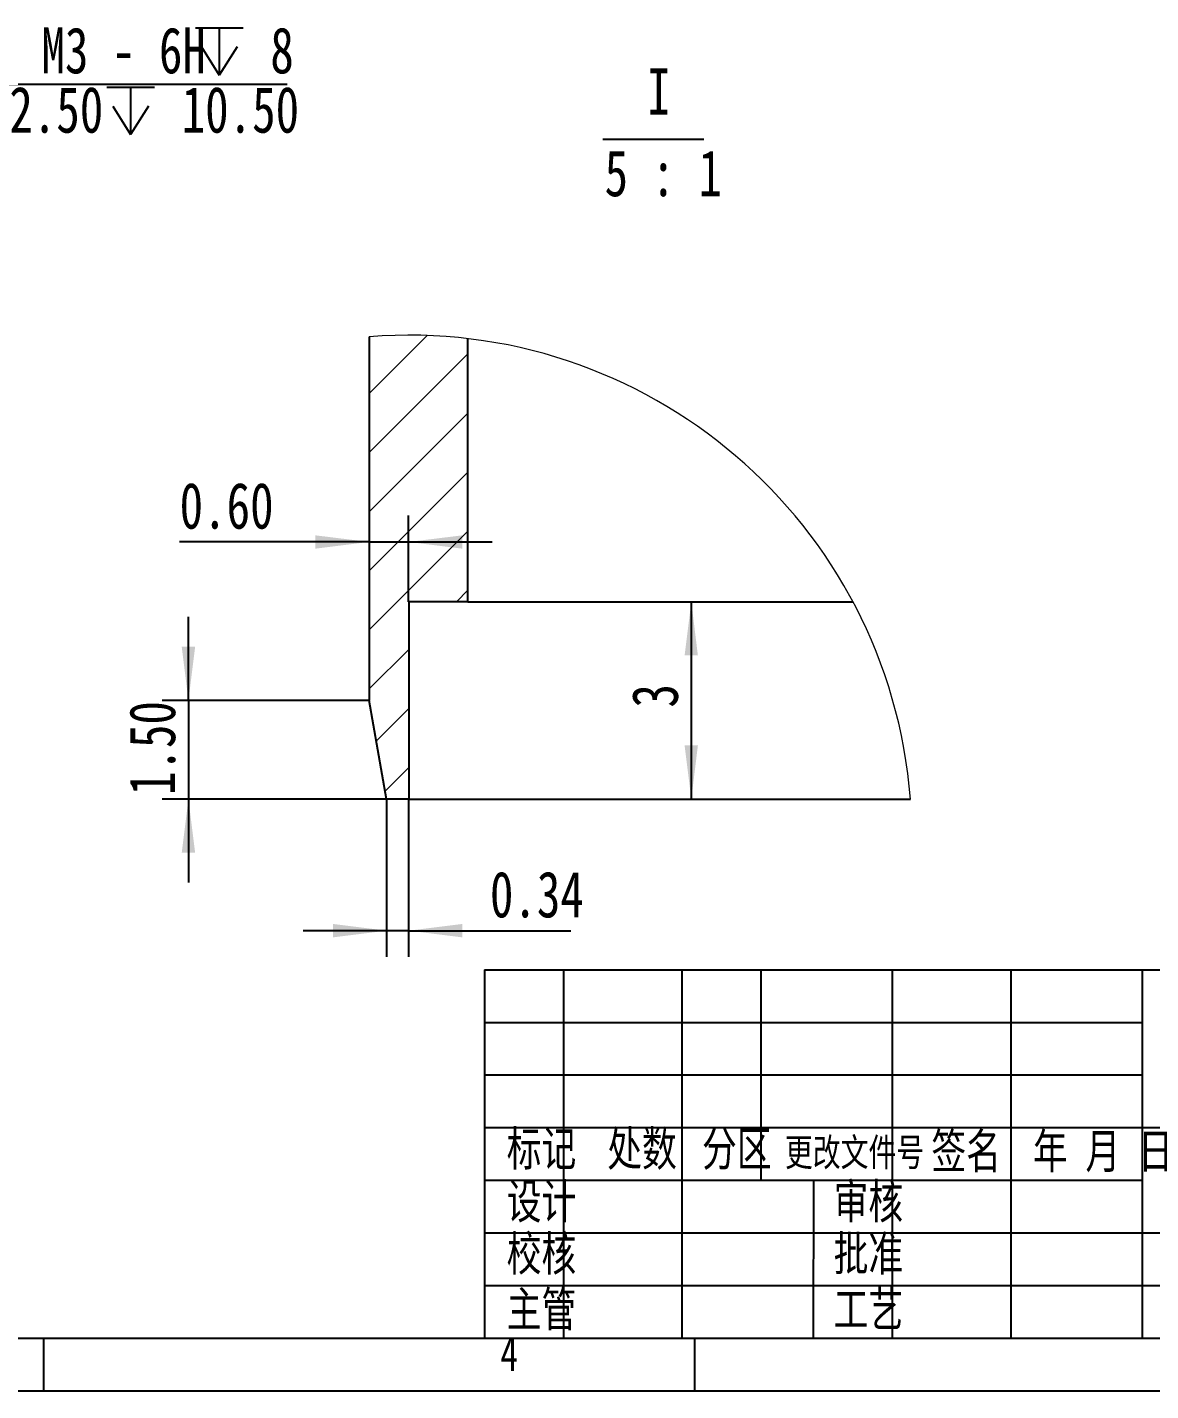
# Model space of a CAD drawing. Header units: millimetres. Extents: x 0 to 297, y 0 to 210.
# Drawn here: x 147.2 to 232.6, y 0.2 to 103.8 of the extents above; entities that cross this region are included whole.
import ezdxf

# ---------------------------------------------------------------- set-up
doc = ezdxf.new("R2010")
doc.units = ezdxf.units.MM
doc.layers.add('图框', color=7, linetype='Continuous')
doc.styles.add('SLDTEXTSTYLE0', font='HYSWLONGFANGSONG.TTF', dxfattribs={"bigfont": 'bigfont'})
doc.styles.add('SLDTEXTSTYLE1', font='HYSWLONGFANGSONG.TTF')
doc.dimstyles.new('SLDDIMSTYLE10', dxfattribs={"dimtxt": 3.5, "dimasz": 4.08, "dimexe": 0, "dimexo": 0.0625, "dimgap": 0.875, "dimtad": 2, "dimlfac": 0.2, "dimrnd": 1e-09, "dimzin": 0, "dimdsep": 46, "dimtxsty": 'SLDTEXTSTYLE1', "dimsah": 1, "dimcen": 0.09, "dimadec": 0, "dimazin": 0, "dimtfac": 1, "dimtmove": 0, "dimatfit": 0, "dimfxl": 0, "dimfrac": 2, "dimtolj": 1, "dimtzin": 12, "dimarcsym": 0})
doc.dimstyles.new('SLDDIMSTYLE11', dxfattribs={"dimtxt": 3.5, "dimasz": 4.08, "dimexe": 0, "dimexo": 0.0625, "dimgap": 0.875, "dimtad": 2, "dimlfac": 0.2, "dimrnd": 1e-09, "dimzin": 12, "dimdsep": 46, "dimtxsty": 'SLDTEXTSTYLE1', "dimsah": 1, "dimcen": 0.09, "dimadec": 0, "dimazin": 3, "dimtfac": 1, "dimtmove": 0, "dimatfit": 0, "dimfxl": 0, "dimfrac": 2, "dimtolj": 1, "dimtzin": 12, "dimarcsym": 0})
doc.dimstyles.new('SLDDIMSTYLE5', dxfattribs={"dimtxt": 3.5, "dimasz": 4.08, "dimexe": 0, "dimexo": 0.0625, "dimgap": 0.875, "dimtad": 0, "dimtih": 1, "dimtoh": 1, "dimdec": 6, "dimrnd": 1e-09, "dimzin": 12, "dimdsep": 46, "dimtxsty": 'SLDTEXTSTYLE1', "dimblk1": 'NONE', "dimsah": 1, "dimcen": 0, "dimadec": 0, "dimazin": 3, "dimtfac": 1, "dimtmove": 0, "dimatfit": 3, "dimldrblk": 'NONE', "dimfxl": 0, "dimfrac": 2, "dimtolj": 1, "dimtzin": 12, "dimarcsym": 0})
doc.dimstyles.new('SLDDIMSTYLE8', dxfattribs={"dimtxt": 3.5, "dimasz": 4.08, "dimexe": 0, "dimexo": 0.0625, "dimgap": 0.875, "dimtad": 2, "dimlfac": 0.2, "dimrnd": 1e-09, "dimdsep": 46, "dimtxsty": 'SLDTEXTSTYLE1', "dimsah": 1, "dimcen": 0.09, "dimadec": 0, "dimazin": 2, "dimtfac": 1, "dimtmove": 0, "dimatfit": 0, "dimfxl": 0, "dimfrac": 2, "dimtolj": 1, "dimtzin": 12, "dimarcsym": 0})
doc.dimstyles.new('SLDDIMSTYLE9', dxfattribs={"dimtxt": 3.5, "dimasz": 4.08, "dimexe": 0, "dimexo": 0.0625, "dimgap": 0.875, "dimtad": 2, "dimlfac": 0.2, "dimrnd": 1e-09, "dimzin": 4, "dimdsep": 46, "dimtxsty": 'SLDTEXTSTYLE1', "dimsah": 1, "dimcen": 0.09, "dimadec": 0, "dimazin": 1, "dimtfac": 1, "dimtmove": 0, "dimatfit": 0, "dimfxl": 0, "dimfrac": 2, "dimtolj": 1, "dimtzin": 12, "dimarcsym": 0})

# ---------------------------------------------------------------- blocks, each defined once
blk = doc.blocks.new('SW_SYMBOL_HOLE_DEPTH')
at = {"layer": '图框', "color": 0}
for p, q in [((0, 875), (800, 875)), ((400, 875), (400, 75)), ((100, 555), (400, 75)), ((700, 555), (400, 75))]:
    blk.add_line(p, q, dxfattribs=at)
blk = doc.blocks.new('_D_8')
at = {"layer": '图框'}
for p, q in [((128.15, 82.82), (137.8, 99.51)), ((137.8, 99.51), (166.99, 99.51)), ((126.9, 80.65), (128.15, 82.82))]:
    blk.add_line(p, q, dxfattribs=at)
blk.add_solid([(128.15, 82.82), (130.63, 86.1), (129.75, 86.6)], dxfattribs=at)
at = {"layer": '图框', "xscale": 0.004511737089201878, "yscale": 0.004511737089201878, "zscale": 0.004511737089201878}
for p in [(160.03, 99.84), (153.29, 95.33)]:
    blk.add_blockref('SW_SYMBOL_HOLE_DEPTH', p, dxfattribs=at)
at = {"layer": '图框', "char_height": 3.5, "attachment_point": 1, "style": 'SLDTEXTSTYLE1'}
for s, insert in [('4 x  M3 - 6H ', (139.39, 103.83)), (' 8', (163.93, 103.83)), ('%%c', (139.98, 99.33)), (' 2.50 ', (144.09, 99.32)), (' 10.50', (157.19, 99.32))]:
    blk.add_mtext(s, dxfattribs=dict(at, insert=insert))
blk = doc.blocks.new('_NONE')
blk = doc.blocks.new('SW_HATCH_0')
at = {"color": 0, "linetype": 'Continuous', "lineweight": 18}
for p, q in [((0, 0), (-4.41, -4.41)), ((3.09, -1.4), (-4.41, -8.9)), ((3.09, -5.89), (-4.41, -13.39)), ((3.09, -10.38), (-4.41, -17.88)), ((3.09, -14.87), (-4.41, -22.37)), ((3.09, -19.36), (2.21, -20.24)), ((-1.41, -23.86), (-4.41, -26.86)), ((-1.41, -28.35), (-3.87, -30.81)), ((-1.41, -32.84), (-3.2, -34.63))]:
    blk.add_line(p, q, dxfattribs=at)
blk = doc.blocks.new('_D_16')
at = {"layer": '图框'}
for p, q in [((174.56, 45.16), (174.56, 33.16)), ((176.23, 45.16), (176.23, 33.16)), ((174.56, 35.16), (168.21, 35.16)), ((176.23, 35.16), (174.56, 35.16)), ((176.23, 35.16), (188.55, 35.16))]:
    blk.add_line(p, q, dxfattribs=at)
for points in [[(174.56, 35.16), (170.48, 35.67), (170.48, 34.65)], [(176.23, 35.16), (180.31, 34.65), (180.31, 35.67)]]:
    blk.add_solid(points, dxfattribs=at)
at = {"layer": '图框', "insert": (182.41, 39.67), "char_height": 3.5, "attachment_point": 1, "style": 'SLDTEXTSTYLE1'}
blk.add_mtext('0.34', dxfattribs=at)
blk = doc.blocks.new('_D_17')
at = {"layer": '图框'}
for p, q in [((159.49, 52.66), (159.49, 59.01)), ((173.23, 52.66), (157.49, 52.66)), ((159.49, 52.66), (159.49, 45.16)), ((174.56, 45.16), (157.49, 45.16)), ((159.49, 45.16), (159.49, 38.81))]:
    blk.add_line(p, q, dxfattribs=at)
for points in [[(159.49, 52.66), (160, 56.74), (158.98, 56.74)], [(159.49, 45.16), (158.98, 41.08), (160, 41.08)]]:
    blk.add_solid(points, dxfattribs=at)
at = {"layer": '图框', "insert": (154.98, 45.47), "char_height": 3.5, "attachment_point": 1, "rotation": 90, "style": 'SLDTEXTSTYLE1'}
blk.add_mtext('1.50', dxfattribs=at)
blk = doc.blocks.new('_D_18')
at = {"layer": '图框'}
for p, q in [((176.23, 60.16), (176.23, 66.71)), ((173.23, 64.71), (158.82, 64.71)), ((173.23, 64.71), (176.23, 64.71)), ((176.23, 64.71), (182.58, 64.71))]:
    blk.add_line(p, q, dxfattribs=at)
for points in [[(173.23, 64.71), (169.15, 65.21), (169.15, 64.2)], [(176.23, 64.71), (180.31, 64.2), (180.31, 65.21)]]:
    blk.add_solid(points, dxfattribs=at)
at = {"layer": '图框', "insert": (158.82, 69.22), "char_height": 3.5, "attachment_point": 1, "style": 'SLDTEXTSTYLE1'}
blk.add_mtext('0.60', dxfattribs=at)
blk = doc.blocks.new('_D_19')
at = {"layer": '图框'}
for p, q in [((180.73, 60.16), (199.72, 60.16)), ((197.72, 60.16), (197.72, 45.16)), ((176.23, 45.16), (199.72, 45.16))]:
    blk.add_line(p, q, dxfattribs=at)
for points in [[(197.72, 60.16), (197.21, 56.08), (198.22, 56.08)], [(197.72, 45.16), (198.22, 49.24), (197.21, 49.24)]]:
    blk.add_solid(points, dxfattribs=at)
at = {"layer": '图框', "insert": (193.2, 52.12), "char_height": 3.5, "attachment_point": 1, "rotation": 90, "style": 'SLDTEXTSTYLE1'}
blk.add_mtext('3', dxfattribs=at)
blk = doc.blocks.new('SW_NOTE_3')
at = {"layer": '图框', "color": 0}
blk.add_line((-3.59, -0.86), (4.08, -0.86), dxfattribs=at)
at = {"layer": '图框', "color": 0, "char_height": 3.5, "attachment_point": 2, "style": 'SLDTEXTSTYLE1'}
for s, insert in [('I', (0.66, 4.51)), ('5 : 1', (1, -1.7))]:
    blk.add_mtext(s, dxfattribs=dict(at, insert=insert))

msp = doc.modelspace()

# ---------------------------------------------------------------- linework, layer by layer
at = {"color": 7, "linetype": 'Continuous', "lineweight": 25}
for p, q in [((173.2338615, 80.3055891), (173.2338615, 52.6614019)), ((180.7338627, 60.1614078), (180.7338627, 80.1578534)), ((176.2338611, 60.1614078), (176.2338611, 45.1614053)), ((180.7338627, 60.1614078), (176.2338611, 60.1614078)), ((180.7338627, 60.1614078), (209.9999354, 60.1614078)), ((174.5563116, 45.1614053), (173.2338615, 52.6614019)), ((176.2338611, 45.1614053), (174.5563116, 45.1614053)), ((176.2338611, 45.1614053), (214.3819094, 45.1614053))]:
    msp.add_line(p, q, dxfattribs=at)
at = {"color": 7, "linetype": 'Continuous', "lineweight": 18}
msp.add_arc((176.2338647, 42.1572149), 38.2661531, 4.50279763, 94.496508622, dxfattribs=at)
at = {"layer": '图框', "lineweight": 25}
for p, q in [((182, 32.1898854), (182, 4.1898854)), ((182, 32.1898854), (293, 32.1898854)), ((188, 32.1898854), (188, 4.1898854)), ((197, 32.1898854), (197, 25.1898854)), ((203, 32.1898854), (203, 16.1898854)), ((213, 32.1898854), (213, 4.1898854)), ((222, 32.1898854), (222, 4.1898854)), ((232, 32.1898854), (232, 4.1898854)), ((197, 25.1898854), (197, 4.1898854)), ((182, 20.1898854), (293, 20.1898854)), ((182, 16.1898854), (232, 16.1898854)), ((207, 16.1898854), (206.9955958, 4.1898854)), ((182, 12.1898854), (293, 12.1898854)), ((182, 8.1898854), (209.8897139, 8.1898854)), ((209.8897139, 8.1898854), (293, 8.1898854)), ((0, 4.1898854), (293, 4.1898854)), ((148.5, 0.1898854), (148.5, 4.1898854))]:
    msp.add_line(p, q, dxfattribs=at)
at = {"layer": '图框'}
for p, q in [((182, 28.1898854), (232, 28.1898854)), ((182, 24.1898854), (232, 24.1898854)), ((198, 0.1898854), (198, 4.1898854)), ((0, 0.1898854), (297, 0.1898854))]:
    msp.add_line(p, q, dxfattribs=at)

# ---------------------------------------------------------------- block references
at = {"color": 7, "linetype": 'Continuous', "lineweight": 18}
msp.add_blockref('SW_HATCH_0', (177.6474038, 80.3972499), dxfattribs=at)
at = {"layer": '图框'}
msp.add_blockref('SW_NOTE_3', (194.5911885, 96.1896902), dxfattribs=at)

# ---------------------------------------------------------------- texts
at = {"layer": '图框', "attachment_point": 2}
for s, insert, char_height, style in [('标记', (186.3293911, 19.9220239), 2.64583333, 'SLDTEXTSTYLE0'), ('处\\M+19094', (193.975889, 19.9220239), 2.64583333, 'SLDTEXTSTYLE0'), ('\\M+195AA\\M+18BE6', (201.178539, 19.9220239), 2.645833333, 'SLDTEXTSTYLE0'), ('\\M+18D58\\M+189FC\\M+195B6\\M+18C8F\\M+18D86', (210.1291624, 19.3780635), 2.116666667, 'SLDTEXTSTYLE0'), ('签\\M+196BC', (218.6157133, 19.7313853), 2.64583333, 'SLDTEXTSTYLE0'), ('\\M+1944E \\M+18C8E \\M+193FA', (229.0076642, 19.7313853), 2.645833333, 'SLDTEXTSTYLE0'), ('设计', (186.3293911, 15.9155015), 2.64583333, 'SLDTEXTSTYLE0'), ('审\\M+18A6A', (211.1836143, 15.9155015), 2.64583333, 'SLDTEXTSTYLE0'), ('\\M+18D5A\\M+18A6A', (186.3293911, 11.955898), 2.645833333, 'SLDTEXTSTYLE0'), ('\\M+194E1\\M+18F79', (211.1836143, 11.955898), 2.645833333, 'SLDTEXTSTYLE0'), ('\\M+18EE5\\M+18AC7', (186.3293911, 7.7093879), 2.645833333, 'SLDTEXTSTYLE0'), ('\\M+18D48艺', (211.1836143, 7.7093879), 2.64583333, 'SLDTEXTSTYLE0'), ('4', (183.8748264, 4.3256269), 2.6458333, 'SLDTEXTSTYLE1')]:
    msp.add_mtext(s, dxfattribs=dict(at, insert=insert, char_height=char_height, style=style))

# ---------------------------------------------------------------- dimensions: what is measured, and where the dimension line sits
at = {"layer": '图框'}
dim = msp.add_diameter_dim_2p(p1=(126.9015113, 80.6523799), p2=(128.1525237, 82.8168586), text='4 x  M3 - 6H {\\fGDT;x} 8\\P%%c 2.50 {\\fGDT;x} 10.50\\P', dimstyle='SLDDIMSTYLE5', override={"dimpost": '<>'}, dxfattribs=at)
dim.commit()
dim.dimension.update_dxf_attribs({"geometry": '_D_8', "text_midpoint": (153.1884549, 99.3197234), "dimtype": 163})
dim = msp.add_linear_dim(base=(176.2338612, 64.7060394), p1=(173.2338612, 52.6614019), p2=(176.2338612, 60.161407), dimstyle='SLDDIMSTYLE10', dxfattribs=at)
dim.commit()
dim.dimension.update_dxf_attribs({"geometry": '_D_18', "text_midpoint": (161.8905737, 64.7060394), "dimtype": 160})
for base, p1, p2, angle, dimstyle, picture, middle in [((197.7159499, 45.161407), (180.7338612, 60.161407), (176.2338612, 45.161407), 90, 'SLDDIMSTYLE11', '_D_19', (197.7159499, 52.8866751)), ((159.4876556, 45.161407), (173.2338612, 52.661407), (174.5563136, 45.161407), 90, 'SLDDIMSTYLE9', '_D_17', (159.4876556, 48.5430248)), ((174.5563136, 35.161407), (176.2338612, 45.161407), (174.5563136, 45.161407), 0, 'SLDDIMSTYLE8', '_D_16', (185.4785869, 35.161407))]:
    dim = msp.add_linear_dim(base=base, p1=p1, p2=p2, angle=angle, dimstyle=dimstyle, dxfattribs=at)
    dim.commit()
    dim.dimension.update_dxf_attribs({"geometry": picture, "text_midpoint": middle, "dimtype": 160})

doc.saveas('drawing.dxf')
